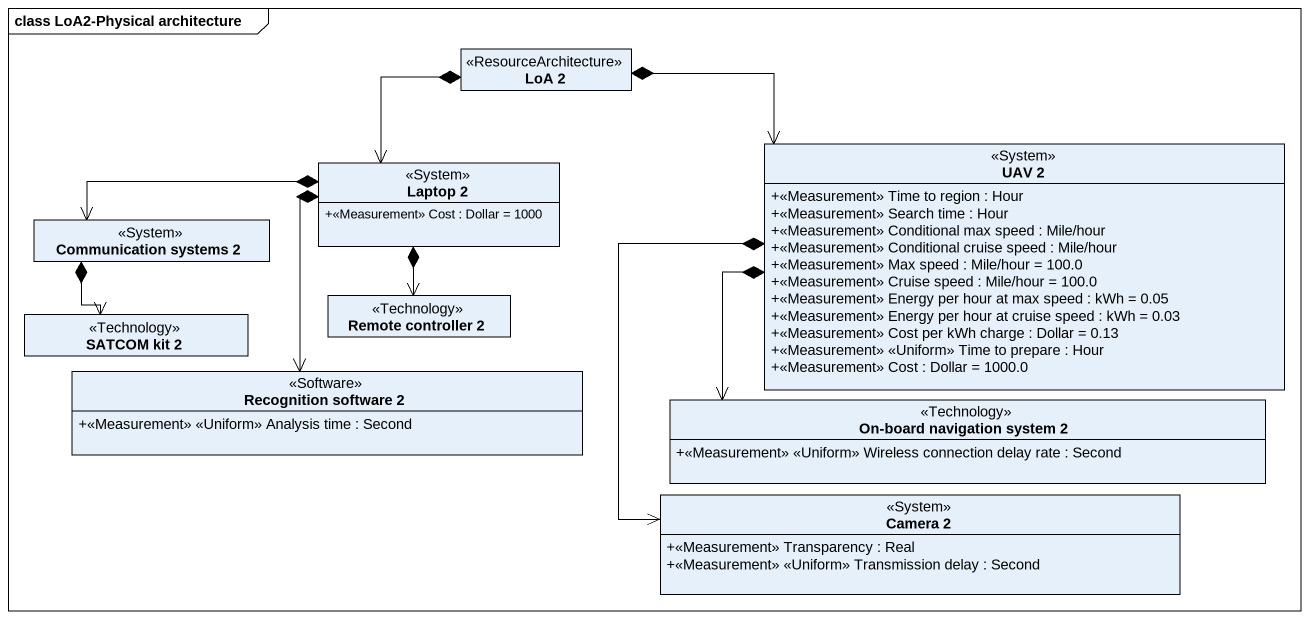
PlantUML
@startuml
mainframe class LoA2-Physical architecture
hide circle
hide empty members
skinparam classAttributeIconSize 0
class "LoA 2" as LoA_2 <<ResourceArchitecture>>
class "UAV 2" as UAV_2 <<System>> {
  +<<Measurement>> Time to region : Hour
  +<<Measurement>> Search time : Hour
  +<<Measurement>> Conditional max speed : Mile/hour
  +<<Measurement>> Conditional cruise speed : Mile/hour
  +<<Measurement>> Max speed : Mile/hour = 100.0
  +<<Measurement>> Cruise speed : Mile/hour = 100.0
  +<<Measurement>> Energy per hour at max speed : kWh = 0.05
  +<<Measurement>> Energy per hour at cruise speed : kWh = 0.03
  +<<Measurement>> Cost per kWh charge : Dollar = 0.13
  +<<Measurement>> <<Uniform>> Time to prepare : Hour
  +<<Measurement>> Cost : Dollar = 1000.0
}
class "Laptop 2" as Laptop_2 <<System>> {
  +<<Measurement>> Cost : Dollar = 1000
}
class "Communication systems 2" as Communication_systems_2 <<System>>
class "SATCOM kit 2" as SATCOM_kit_2 <<Technology>>
class "Remote controller 2" as Remote_controller_2 <<Technology>>
class "Recognition software 2" as Recognition_software_2 <<Software>> {
  +<<Measurement>> <<Uniform>> Analysis time : Second
}
class "On-board navigation system 2" as On_board_navigation_system_2 <<Technology>> {
  +<<Measurement>> <<Uniform>> Wireless connection delay rate : Second
}
class "Camera 2" as Camera_2 <<System>> {
  +<<Measurement>> Transparency : Real
  +<<Measurement>> <<Uniform>> Transmission delay : Second
}
LoA_2 *-right-> UAV_2
LoA_2 *--> Laptop_2
UAV_2 *--> On_board_navigation_system_2
UAV_2 *--> Camera_2
Laptop_2 *-left-> Communication_systems_2
Laptop_2 *--> Remote_controller_2
Laptop_2 *--> Recognition_software_2
Communication_systems_2 *--> SATCOM_kit_2
@enduml
